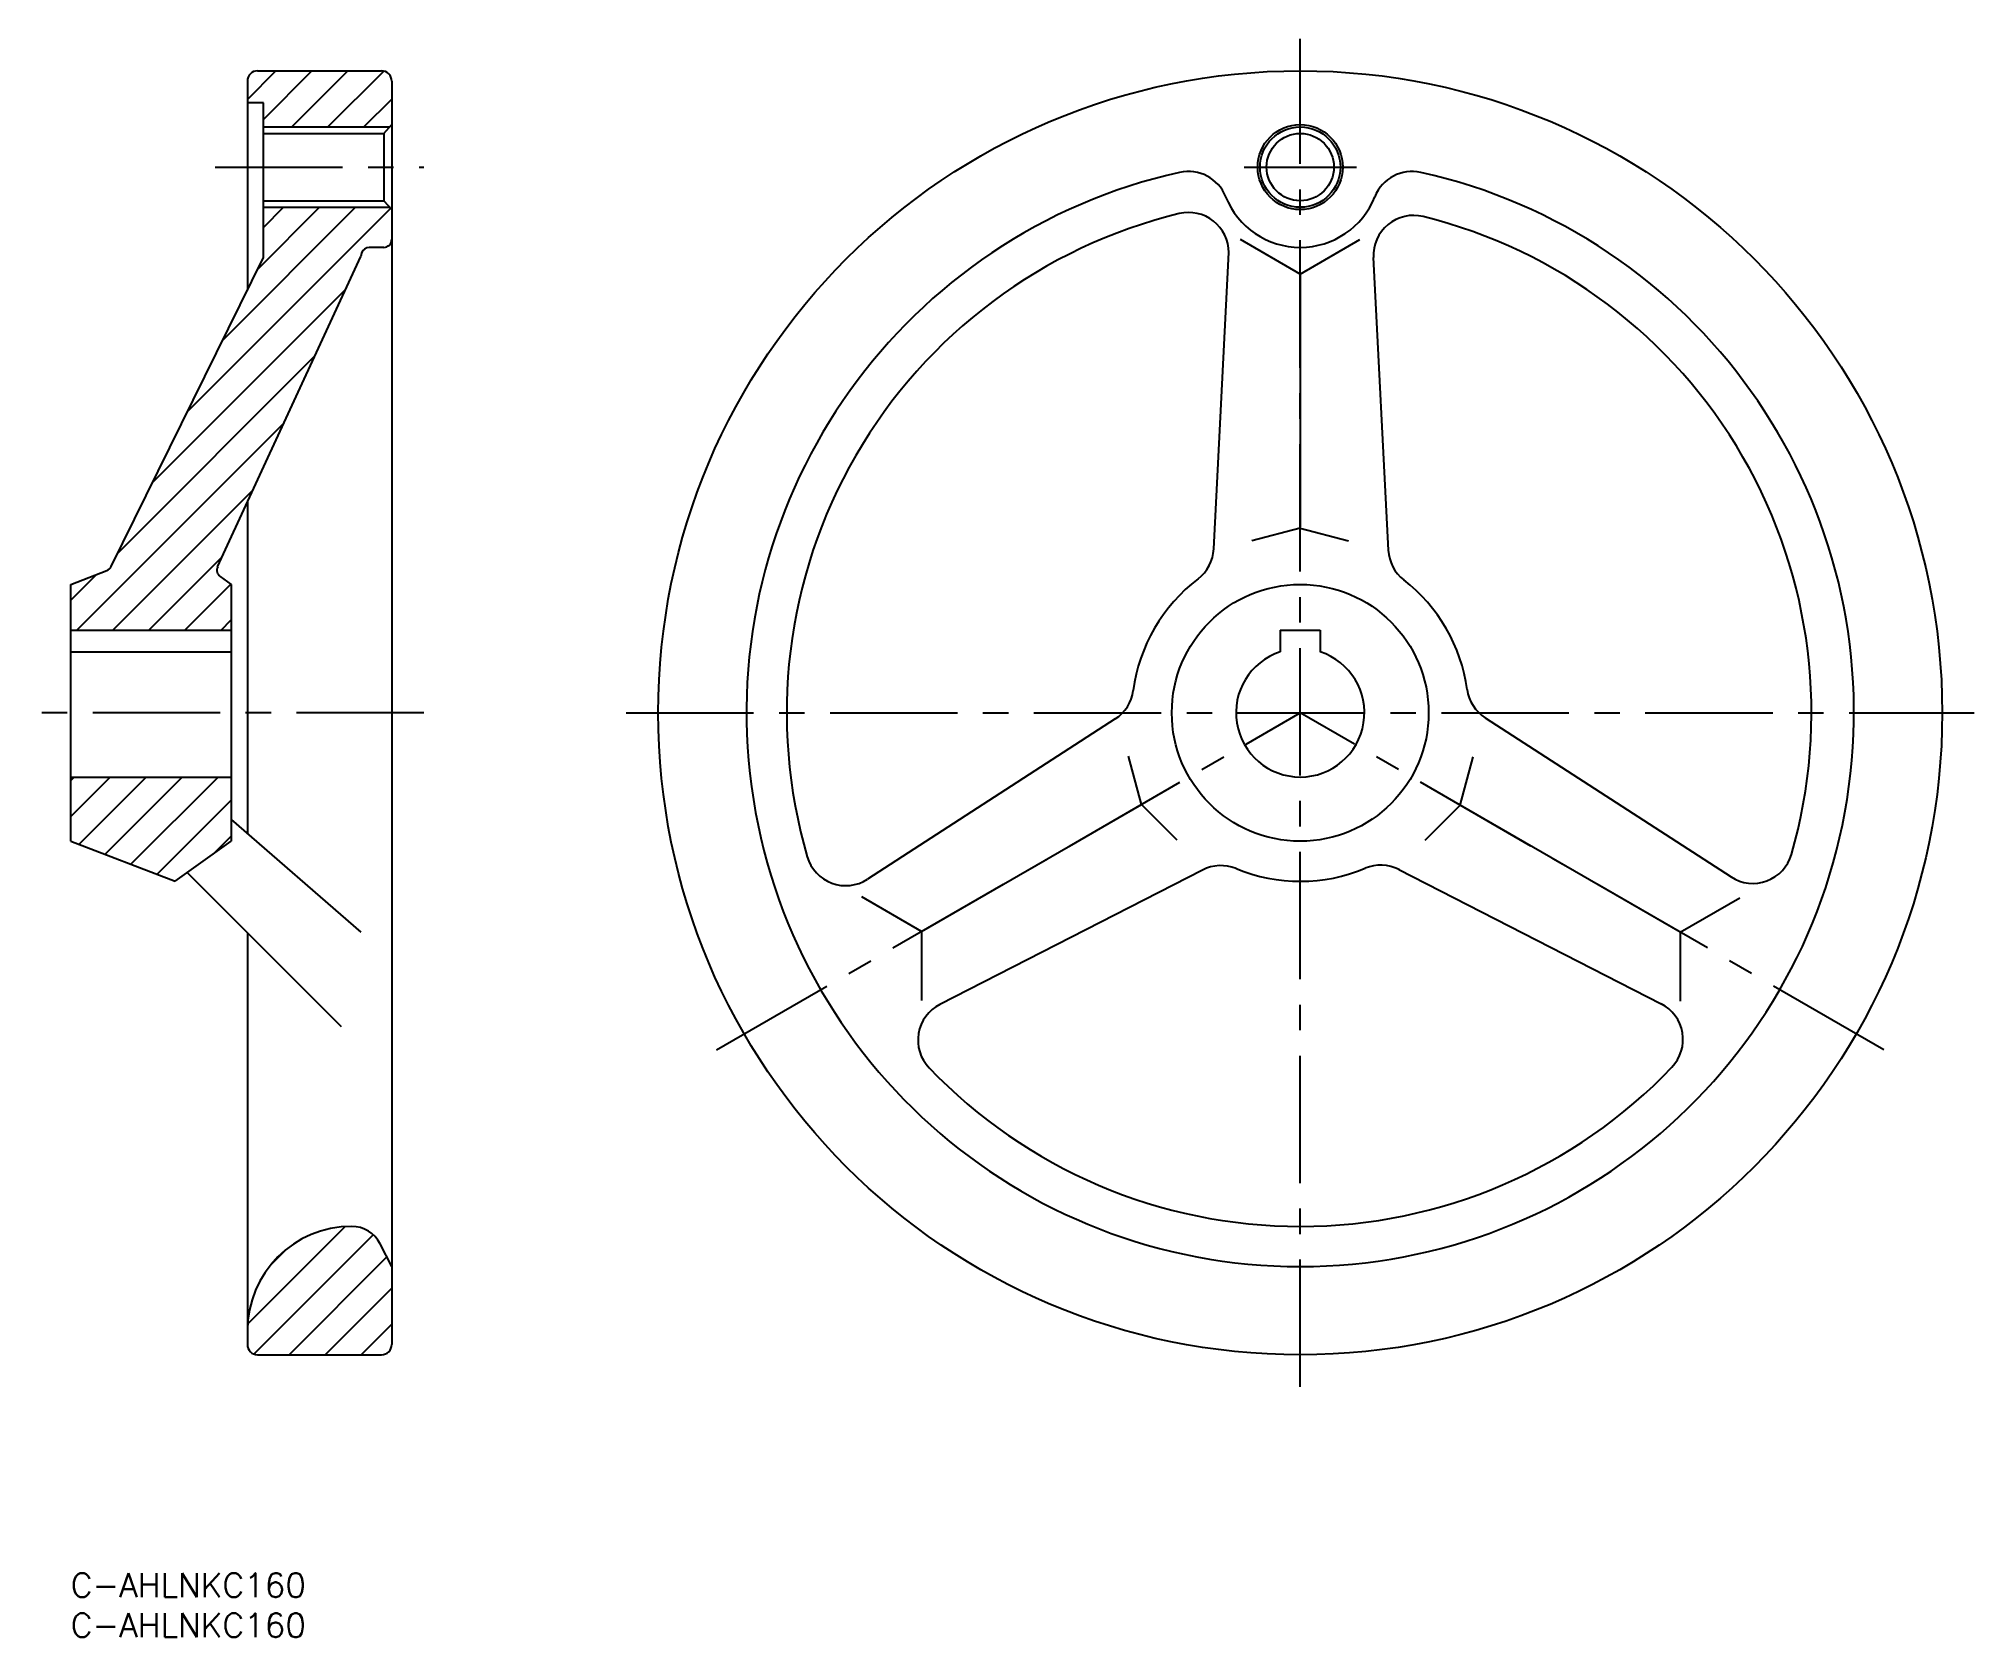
# Model space of a CAD drawing. Extents: x -4 to 237, y -8 to 191.
import ezdxf

# ---------------------------------------------------------------- set-up
doc = ezdxf.new("R2010")
doc.units = 0
doc.header["$LTSCALE"] = 0.5
doc.linetypes.add('CENTER', pattern=[50.8, 31.75, -6.35, 6.35, -6.35])
doc.layers.get('0').update_dxf_attribs({"linetype": 'CONTINUOUS'})
doc.layers.add('CENTER', color=1, linetype='CENTER')
doc.styles.get("Standard").update_dxf_attribs({"font": 'txt.shx', "height": 3, "bigfont": 'bigfont.shx'})

# ---------------------------------------------------------------- blocks, each defined once
blk = doc.blocks.new('*U13')
at = {"color": 7, "linetype": 'CONTINUOUS'}
blk.add_text('C-AHLNKC160', height=3, dxfattribs=at).set_placement((0, -3))
blk = doc.blocks.new('*U14')
at = {"color": 7, "linetype": 'CONTINUOUS'}
blk.add_text('C-AHLNKC160', height=3, dxfattribs=at).set_placement((0, -8))

msp = doc.modelspace()

# ---------------------------------------------------------------- linework, layer by layer
at = {"color": 3, "linetype": 'CONTINUOUS'}
for p, q in [((22, 183.64), (25.55, 187.2)), ((24, 181.15), (30.04, 187.2)), ((27.53, 180.2), (34.53, 187.2)), ((32.02, 180.2), (38.99, 187.17)), ((36.51, 180.2), (40, 183.68)), ((24, 180.2), (39.73, 180.2)), ((14.57, 144.78), (39.85, 170.06)), ((18.93, 153.63), (35.49, 170.2)), ((23.29, 162.48), (31, 170.2)), ((24, 170.2), (39.73, 170.2)), ((24, 167.68), (26.51, 170.2)), ((10.21, 135.94), (34.22, 159.95)), ((5.85, 127.09), (30.38, 151.62)), ((0.76, 117.5), (26.54, 143.29)), ((5.25, 117.5), (22.7, 134.96)), ((9.74, 117.5), (18.86, 126.62)), ((0, 121.23), (3.19, 124.43)), ((14.23, 117.5), (19.96, 123.23)), ((18.72, 117.5), (20, 118.78)), ((0, 98.78), (0.42, 99.2)), ((0, 94.29), (4.91, 99.2)), ((1.01, 90.81), (9.4, 99.2)), ((4.25, 89.56), (13.89, 99.2)), ((7.49, 88.32), (18.38, 99.2)), ((10.74, 87.07), (20, 96.33)), ((17.75, 89.59), (20, 91.84)), ((22.03, 31.01), (34.19, 43.17)), ((22.8, 27.29), (37.68, 42.17)), ((24.85, 38.32), (26.88, 40.35)), ((27.2, 27.2), (39.39, 39.39)), ((31.69, 27.2), (40, 35.51)), ((36.18, 27.2), (40, 31.02))]:
    msp.add_line(p, q, dxfattribs=at)
at = {"color": 7, "linetype": 'CONTINUOUS'}
for p, q in [((22, 185.92), (22, 159.87)), ((23.28, 187.2), (38.72, 187.2)), ((40, 185.92), (40, 28.48)), ((24, 183.2), (22, 183.2)), ((24, 163.93), (24, 183.2)), ((24, 179.39), (39, 179.39)), ((39, 179.39), (40, 180.5)), ((39, 179.39), (39, 171.01)), ((24, 171.01), (39, 171.01)), ((39, 171.01), (40, 169.9)), ((18.3, 125.41), (36.13, 164.07)), ((36.23, 164.46), (36.13, 164.07)), ((39, 165.2), (37.2, 165.2)), ((142.44, 127.62), (144.31, 164.54)), ((153.21, 161.86), (145.77, 166.16)), ((153.21, 161.86), (160.65, 166.16)), ((5.03, 125.42), (24, 163.93)), ((153.21, 161.86), (153.21, 130.39)), ((164.19, 127.46), (162.34, 163.93)), ((22, 133.43), (22, 92.16)), ((153.21, 130.22), (147.19, 128.61)), ((153.21, 130.22), (159.23, 128.61)), ((0, 123.2), (4.49, 124.93)), ((0, 91.2), (0, 123.2)), ((18.63, 124.18), (20, 123.2)), ((20, 123.2), (20, 91.2)), ((0, 117.5), (20, 117.5)), ((150.71, 117.5), (150.71, 114.8)), ((150.71, 117.5), (155.71, 117.5)), ((155.71, 117.5), (155.71, 114.8)), ((0, 114.8), (20, 114.8)), ((130.15, 106.43), (99.29, 86.46)), ((176.24, 106.58), (206.91, 86.74)), ((133.42, 95.77), (131.81, 101.79)), ((173.15, 95.69), (174.76, 101.71)), ((0, 99.2), (20, 99.2)), ((106.02, 79.95), (133.42, 95.77)), ((133.42, 95.77), (137.83, 91.37)), ((173.15, 95.69), (168.74, 91.28)), ((200.55, 79.87), (173.15, 95.69)), ((20, 93.91), (36.13, 79.87)), ((0, 91.2), (13, 86.2)), ((13, 86.2), (20, 91.2)), ((33.74, 68.05), (14.51, 87.28)), ((141.02, 87.61), (108.29, 70.87)), ((165.51, 87.66), (198.19, 70.94)), ((106.02, 79.95), (98.58, 84.25)), ((200.55, 79.87), (207.99, 84.16)), ((22, 79.79), (22, 28.48)), ((106.02, 79.95), (106.02, 71.36)), ((200.55, 79.87), (200.55, 71.27)), ((40, 38.2), (38.56, 41.02)), ((23.28, 27.2), (38.72, 27.2))]:
    msp.add_line(p, q, dxfattribs=at)
for centre, radius in [((153.21, 107.2), 80), ((153.21, 175.2), 5.3), ((153.21, 175.2), 4.19), ((153.21, 107.2), 16)]:
    msp.add_circle(centre, radius, dxfattribs=at)
at = {"color": 3, "linetype": 'CONTINUOUS'}
msp.add_circle((153.21, 175.2), 5, dxfattribs=at)
at = {"color": 7, "linetype": 'CONTINUOUS'}
for centre, radius, start, end in [((23.28, 185.92), 1.28, 90, 180), ((38.72, 185.92), 1.28, 0, 90), ((153.21, 107.2), 69, 102.5813, 77.4187), ((139.27, 169.66), 5, 21.6612, 102.5813), ((167.15, 169.66), 5, 77.4187, 158.3388), ((153.21, 175.2), 10, 201.6612, 338.3388), ((153.21, 107.2), 64, 103.6251, 196.2773), ((139.31, 164.54), 5, 0, 103.6251), ((167.33, 164.18), 5, 76.0802, 182.9012), ((153.21, 107.2), 63.71, 343.9224, 76.0802), ((37.2, 164.2), 1, 90, 165), ((39, 166.2), 1, 270, 0), ((137.44, 127.87), 5, 307.3303, 357.0933), ((169.18, 127.71), 5, 182.9012, 232.0995), ((4.14, 125.86), 1, 291.0375, 333.7769), ((19.21, 124.99), 1, 155.2483, 234.4623), ((153.21, 107.2), 21, 127.3303, 172.4198), ((153.21, 107.2), 21, 7.9182, 52.0995), ((153.21, 107.2), 8, 108.21, 71.79), ((127.44, 110.63), 5, 302.9012, 352.4198), ((178.96, 110.78), 5, 187.9182, 237.0933), ((96.57, 90.66), 5, 196.2773, 302.9012), ((209.62, 90.94), 5, 237.0933, 343.9224), ((143.3, 83.16), 5, 67.5978, 117.0933), ((153.21, 107.2), 21, 247.5978, 292.6872), ((163.24, 83.21), 5, 62.9012, 112.6872), ((163.24, 83.21), 5, 62.9012, 112.6872), ((110.57, 66.42), 5, 117.0933, 223.7253), ((195.91, 66.49), 5, 316.371, 62.9012), ((153.21, 107.2), 64, 223.7253, 316.371), ((35, 30.2), 13, 90, 180), ((35, 39.2), 4, 27.0189, 90), ((23.28, 28.48), 1.28, 180, 270), ((38.72, 28.48), 1.28, 270, 0)]:
    msp.add_arc(centre, radius, start, end, dxfattribs=at)
at = {"layer": 'CENTER', "color": 1, "linetype": 'CENTER'}
for p, q in [((153.21, 23.2), (153.21, 191.2)), ((18, 175.2), (44, 175.2)), ((146.21, 175.2), (160.21, 175.2)), ((44, 107.2), (-4, 107.2)), ((69.21, 107.2), (237.21, 107.2)), ((80.46, 65.2), (153.21, 107.2)), ((225.95, 65.2), (153.21, 107.2))]:
    msp.add_line(p, q, dxfattribs=at)

# ---------------------------------------------------------------- block references
at = {"color": 7, "linetype": 'CONTINUOUS'}
for name in ['*U13', '*U14']:
    msp.add_blockref(name, (0, 0), dxfattribs=at)

doc.saveas('drawing.dxf')
